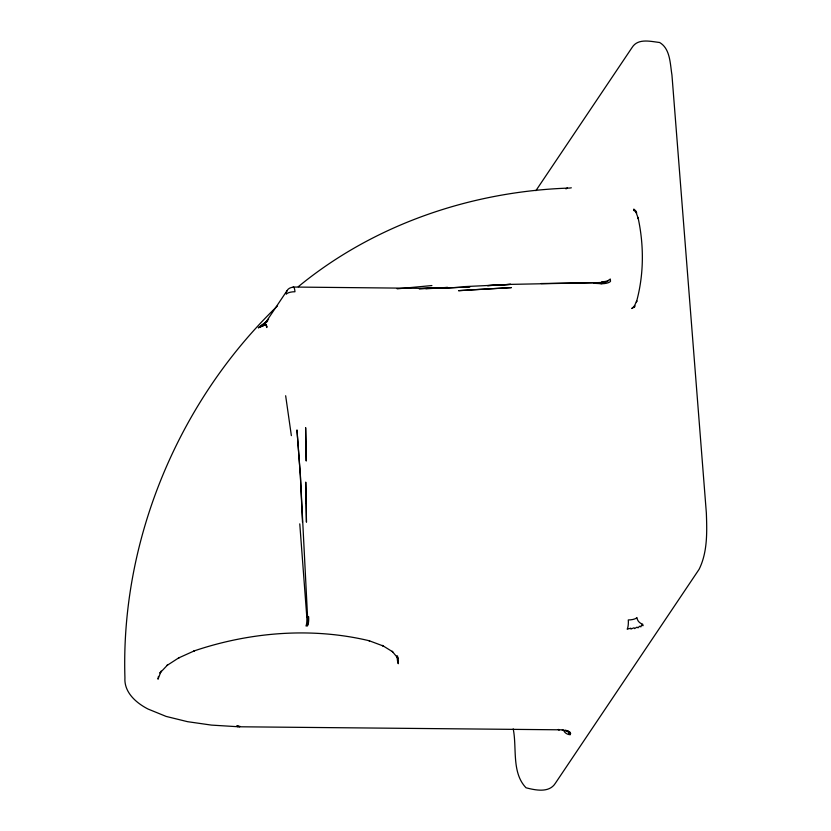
<?xml version="1.0" encoding="UTF-8"?>
<svg xmlns="http://www.w3.org/2000/svg" width="831" height="831" viewBox="0 0 831 831"><rect width="100%" height="100%" fill="white"/><g stroke="black" fill="none" stroke-linecap="round" stroke-linejoin="round"><path stroke-width="1.25" d="M397.592 656.023L397.54 661.112L397.634 658.817M158.451 676.434L157.994 679.197L161.162 671.095L159.874 673.068L167.633 664.914L167 665.465L179.122 657.622L178.478 658.007L194.496 650.777L193.914 650.995C249.944 632.007 311.822 626.948 369.587 640.836L368.891 640.628L383.475 646.071L382.333 645.407L392.783 651.878L392.107 651.244L398.194 658.526L396.803 655.971L398.246 663.73L397.904 659.7M302.494 522.2L300.375 475.592L296.989 430.146L300.375 475.592L307.553 616.695A7.209 0.727 87.6 0 1 307.615 625.213L307.501 625.93L305.985 625.972A7.209 1.444 89.7 0 0 306.784 616.716L299.773 523.852M307.615 625.213L308.259 623.79A7.209 1.745 -89.4 0 0 308.623 616.685L306.784 616.716M266.45 321.348L286.975 290.767M535.891 190.673L632.027 47.596C637.834 38.029 650.341 41.415 659.617 42.495C670.472 48.821 670.098 64.143 671.947 74.998L706.35 512.935C707.015 531.757 707.669 552.013 699.1 569.318L555.264 783.404C549.073 793.138 535.486 790.198 526.023 787.778C511.366 772.508 517.079 747.734 513.205 728.88M567.438 187.744L565.994 188.928M277.554 305.86C178.488 401.352 120.588 540.077 124.93 677.805C123.975 692.4 136.253 702.974 147.991 709.02L166.148 716.426L187.505 721.672L211.448 725.099L237.645 726.71M268.61 318.927L264.757 324.287L265.858 324.578L267.042 326.521L266.793 327.518L265.858 324.578L258.399 327.726L266.803 321.4M593.885 282.685L601.873 283.714L601.779 282.561L593.885 282.685L593.968 283.298L601.873 283.714A7.209 2.41 -4.5 0 0 610.525 281.314L610.286 278.998L607.16 281.543A7.209 3.532 -7.5 0 1 601.779 282.561L510.618 284.379L464.789 286.602M298.246 286.737C374.272 224.173 471.925 191.203 569.837 188.045L571.333 187.806M267.675 320.911L258.399 327.726L265.858 324.578M266.658 321.753L264.31 323.363L267.156 321.452M265.608 322.418L267.395 321.233M634.874 306.691L631.757 308.519L634.874 305.673L633.876 307.065L636.826 300.832L636.359 302.245C643.994 274.843 644.087 245.322 638.042 217.597L638.457 218.937L635.777 211.697L636.723 213.068L633.741 209.132L635.133 210.274M397.135 288.824L431.912 285.552M425.929 288.804L436.161 288.17M439.994 287.931L447.66 287.453L419.053 288.721L444.45 287.744L419.499 288.315L293.218 287.038L290.975 287.651A7.209 6.565 33.9 0 0 286.311 294.143A7.209 2.41 -4.5 0 1 294.963 291.743A7.209 1.745 -89.4 0 0 293.218 287.038M237.687 725.733A7.209 2.711 -86.2 0 0 238.777 726.772L563.169 729.836L562.265 730.22L566.212 730.366L564.914 730.678L568.581 731.176L566.981 731.384L570.118 732.225L568.321 732.298L570.71 733.43L568.84 733.347L570.336 734.708A7.209 6.565 33.9 0 1 564.01 731.259M541.116 283.548L601.779 282.561L601.686 281.761A7.209 2.753 -5.3 0 0 608.541 280.4M635.559 210.721L633.741 210.461L635.767 210.825M285.656 395.743L291.359 435.621M236.814 725.692A7.209 2.036 -88.5 0 0 238.559 726.315L240.003 726.387L239.557 726.793A7.209 1.745 -89.4 0 1 238.674 726.149M559.211 730.034A7.209 1.745 -89.4 0 1 558.328 729.389M641.47 625.234L640.93 626.834L639.558 626.262L638.021 627.831L637.024 627.135L634.593 628.589L634.043 627.789L630.895 629.046L630.822 628.194L627.156 629.181A7.209 1.745 -89.4 0 0 628.288 619.936A7.209 2.41 -4.5 0 0 636.941 617.537A7.209 6.565 33.9 0 0 642.633 624.133L643.132 625.65L641.47 625.234M510.618 284.379L487.62 285.625L510.618 284.379M469.889 286.788L444.855 288.097L469.889 286.788M470.969 289.874L458.515 290.673L511.439 287.599L470.969 289.874M306.203 460.81L305.642 427.747L306.203 460.81M306.213 503.451L305.746 482.105L306.452 522.169L306.213 503.451"/></g></svg>
